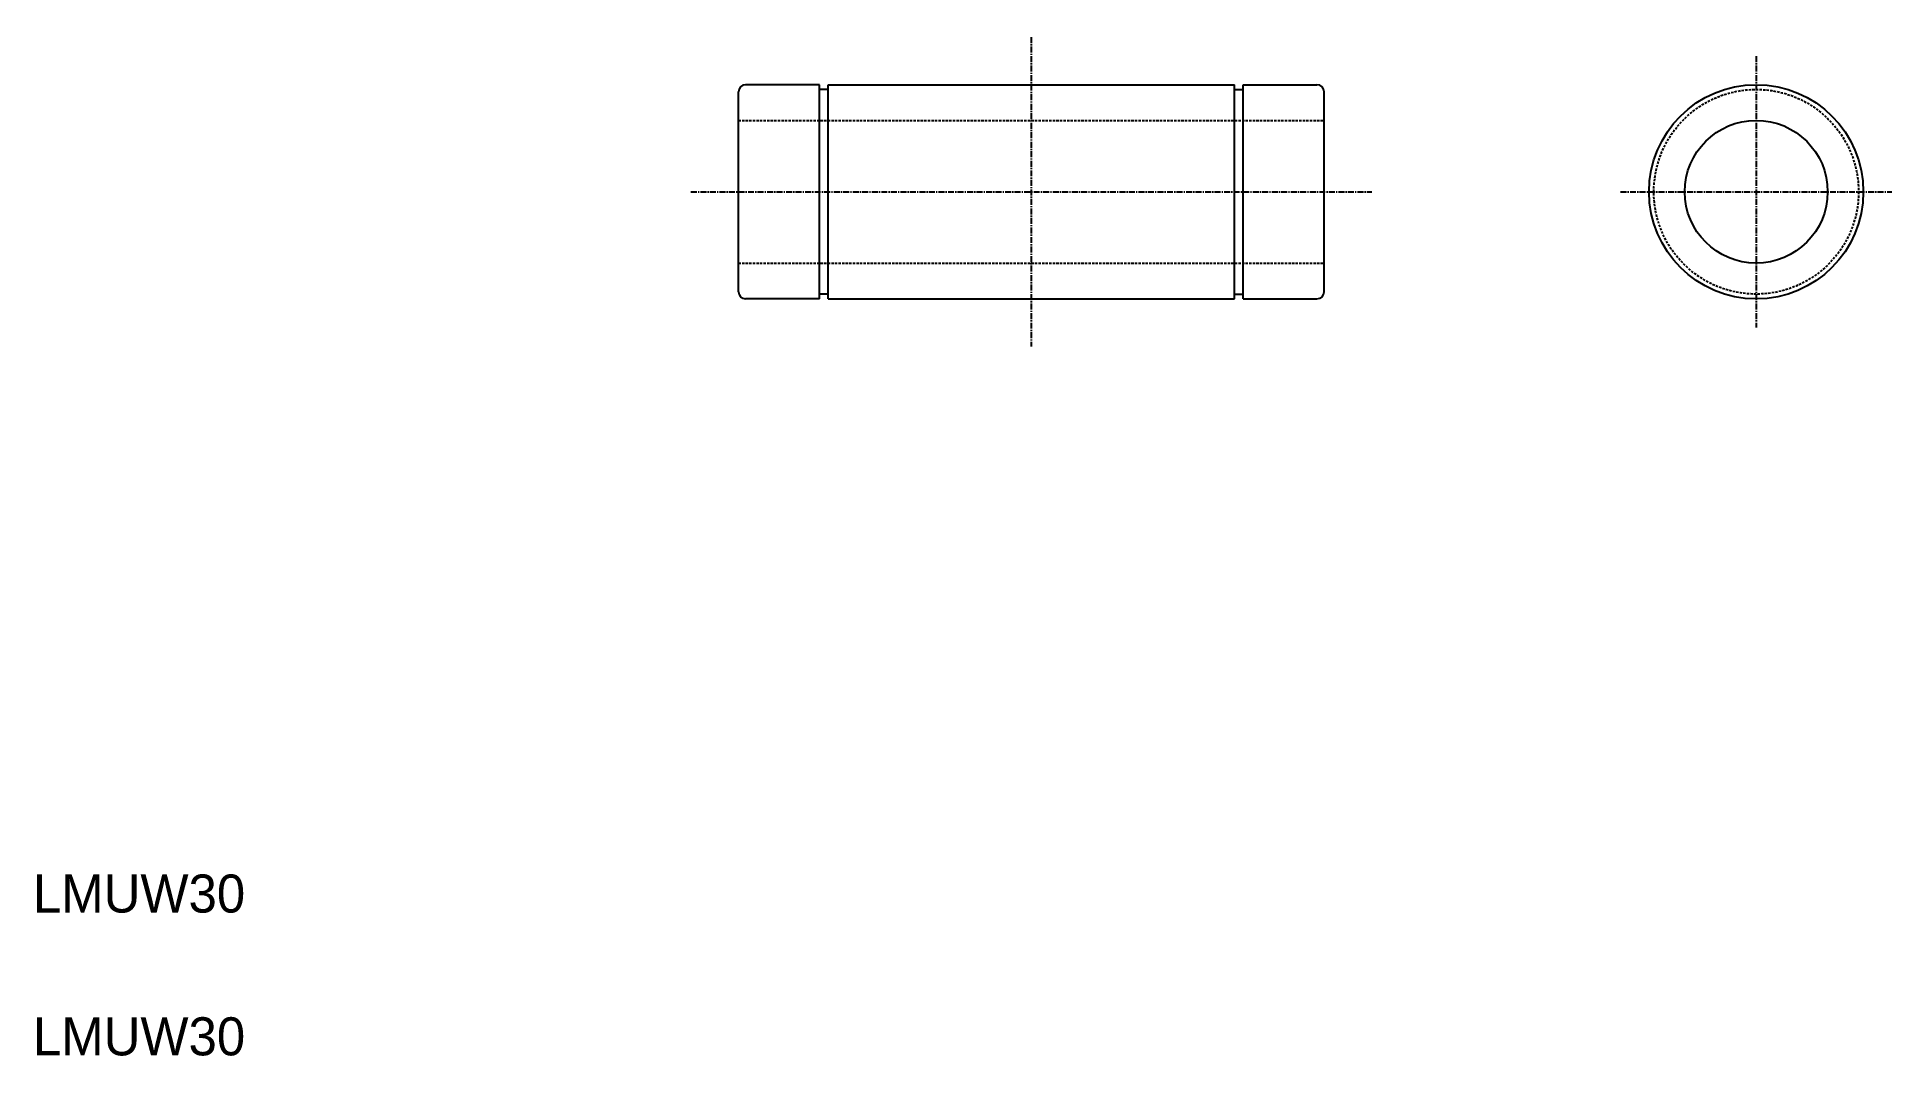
# Model space of a CAD drawing. Extents: x 21 to 410, y 20 to 234.
import ezdxf

# ---------------------------------------------------------------- set-up
doc = ezdxf.new("R2010")
doc.units = 0
doc.linetypes.add('CENTER', pattern=[2, 1.25, -0.25, 0.25, -0.25])
doc.linetypes.add('DASHED', pattern=[0.75, 0.5, -0.25])
doc.layers.get('0').update_dxf_attribs({"linetype": 'CONTINUOUS'})
doc.layers.add('CENTER', color=1, linetype='CENTER')

msp = doc.modelspace()

# ---------------------------------------------------------------- linework, layer by layer
at = {"color": 7, "linetype": 'CONTINUOUS'}
for p, q in [((168.2, 180.42), (168.2, 222.42)), ((185.2, 223.92), (169.7, 223.92)), ((177.45, 223.92), (177.45, 223.92)), ((181.33, 223.92), (181.33, 223.92)), ((185.2, 178.92), (185.2, 223.92)), ((187.05, 222.92), (185.2, 222.92)), ((187.05, 178.92), (187.05, 223.92)), ((187.05, 223.92), (272.35, 223.92)), ((272.35, 178.92), (272.35, 223.92)), ((274.2, 178.92), (274.2, 223.92)), ((274.2, 223.92), (289.7, 223.92)), ((291.2, 180.42), (291.2, 222.42)), ((187.05, 179.92), (185.2, 179.92)), ((272.35, 179.92), (274.2, 179.92)), ((185.2, 178.92), (169.7, 178.92)), ((187.05, 178.92), (272.35, 178.92)), ((274.2, 178.92), (289.7, 178.92))]:
    msp.add_line(p, q, dxfattribs=at)
msp.add_line((272.35, 222.92), (274.2, 222.92))
at = {"color": 3, "linetype": 'DASHED'}
for p, q in [((168.2, 216.42), (291.2, 216.42)), ((168.2, 186.42), (291.2, 186.42))]:
    msp.add_line(p, q, dxfattribs=at)
at = {"color": 7, "linetype": 'CONTINUOUS'}
for radius in [22.5, 15]:
    msp.add_circle((381.95, 201.42), radius, dxfattribs=at)
at = {"color": 3, "linetype": 'DASHED'}
msp.add_circle((381.95, 201.42), 21.5, dxfattribs=at)
at = {"color": 7, "linetype": 'CONTINUOUS'}
for centre, start, end in [((169.7, 222.42), 90, 180), ((289.7, 222.42), 0, 90), ((169.7, 180.42), 180, 270), ((289.7, 180.42), 270, 0)]:
    msp.add_arc(centre, 1.5, start, end, dxfattribs=at)
at = {"layer": 'CENTER', "color": 1, "linetype": 'CENTER'}
for p, q in [((229.7, 233.92), (229.7, 168.92)), ((381.95, 229.92), (381.95, 172.92)), ((158.2, 201.42), (301.2, 201.42)), ((353.45, 201.42), (410.45, 201.42))]:
    msp.add_line(p, q, dxfattribs=at)

# ---------------------------------------------------------------- texts
at = {"color": 7, "linetype": 'CONTINUOUS'}
for p in [(20, 50), (20, 20)]:
    msp.add_text('LMUW30', height=8, dxfattribs=at).set_placement(p)

doc.saveas('drawing.dxf')
